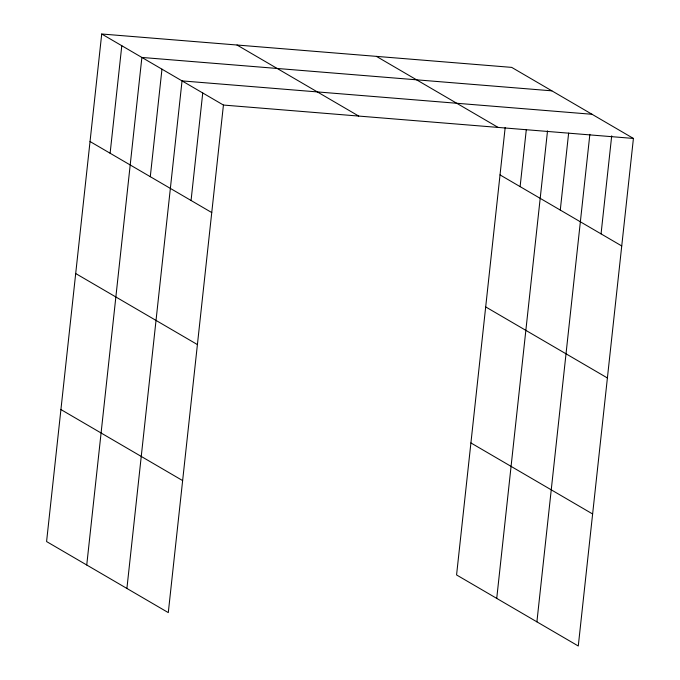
<?xml version="1.0" encoding="UTF-8"?>
<svg xmlns="http://www.w3.org/2000/svg" width="680" height="680" viewBox="0 0 680 680"><rect width="100%" height="100%" fill="white"/><g stroke="black" fill="none" stroke-linecap="round" stroke-linejoin="round"><path stroke-width="1.02" d="M101.719 34L46.58 541.56L168.292 612.612L223.431 105.052L101.719 34L511.708 67.388L633.42 138.44L578.281 646L456.569 574.948L505.18 127.474M110.118 153.238L121.796 45.721M86.742 565.004L141.882 57.443L551.871 90.84M150.288 176.681L161.968 69.173M126.905 588.455L182.044 80.894L592.042 114.282M191.063 200.489L202.742 92.973M520.115 186.626L526.294 129.71M496.731 598.4L547.519 130.892M560.277 210.077L568.633 133.127M536.902 621.843L589.866 134.308M601.052 233.877L611.702 135.847M223.431 105.052L633.42 138.44M376.414 56.372L498.125 127.423M500.029 174.905L621.741 245.956M237.014 45.016L358.725 116.068M485.69 306.918L607.402 377.969M90.032 141.517L211.752 212.568M470.909 442.935L592.629 513.986M75.692 273.53L197.412 344.582M60.919 409.547L182.631 480.59"/></g></svg>
